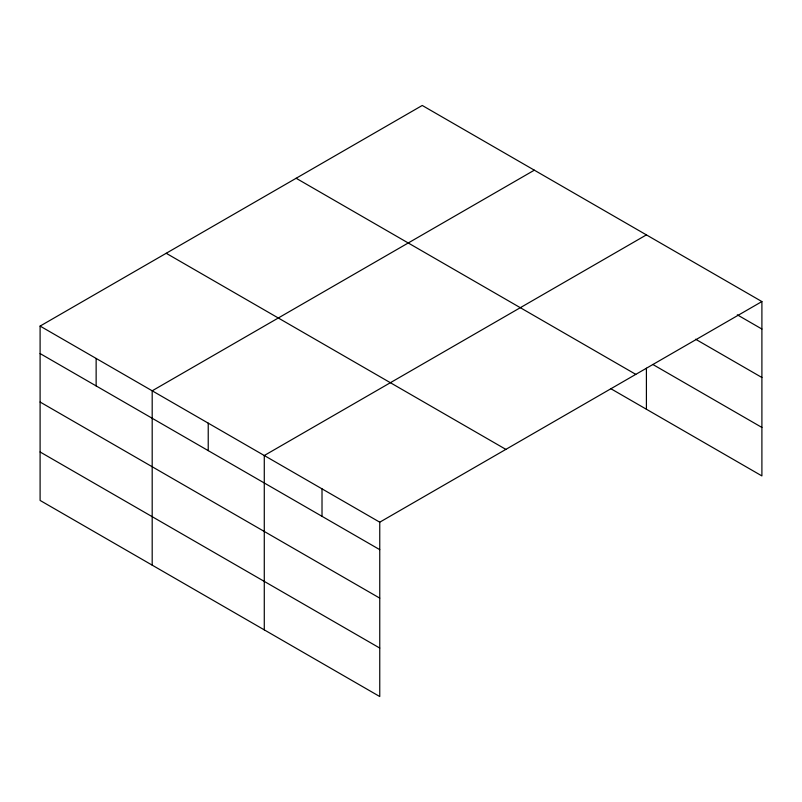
<?xml version="1.0" encoding="UTF-8"?>
<svg xmlns="http://www.w3.org/2000/svg" width="802" height="802" viewBox="0 0 802 802"><rect width="100%" height="100%" fill="white"/><g stroke="black" fill="none" stroke-linecap="round" stroke-linejoin="round"><path stroke-width="1.2" d="M761.9 301.562L422.243 105.463L40.1 326.083L40.1 500.438L379.757 696.537L379.757 522.192L761.9 301.562L761.9 475.917L610.853 388.709M534.332 170.174L152.19 390.805L152.19 565.149M646.412 234.886L264.279 455.516L264.279 629.871M737.309 314.835L761.9 329.031M695.605 339.226L761.9 377.501M652.828 364.469L761.9 427.446M296.138 178.265L635.796 374.364M166.204 253.282L505.861 449.381M40.1 326.083L379.757 522.192M40.1 353.562L379.757 549.661M40.1 402.033L379.757 598.132M40.1 451.967L379.757 648.066M646.412 368.228L646.412 409.241M322.013 488.849L322.013 516.318M208.229 423.155L208.229 450.624M96.14 358.444L96.14 385.912"/></g></svg>
